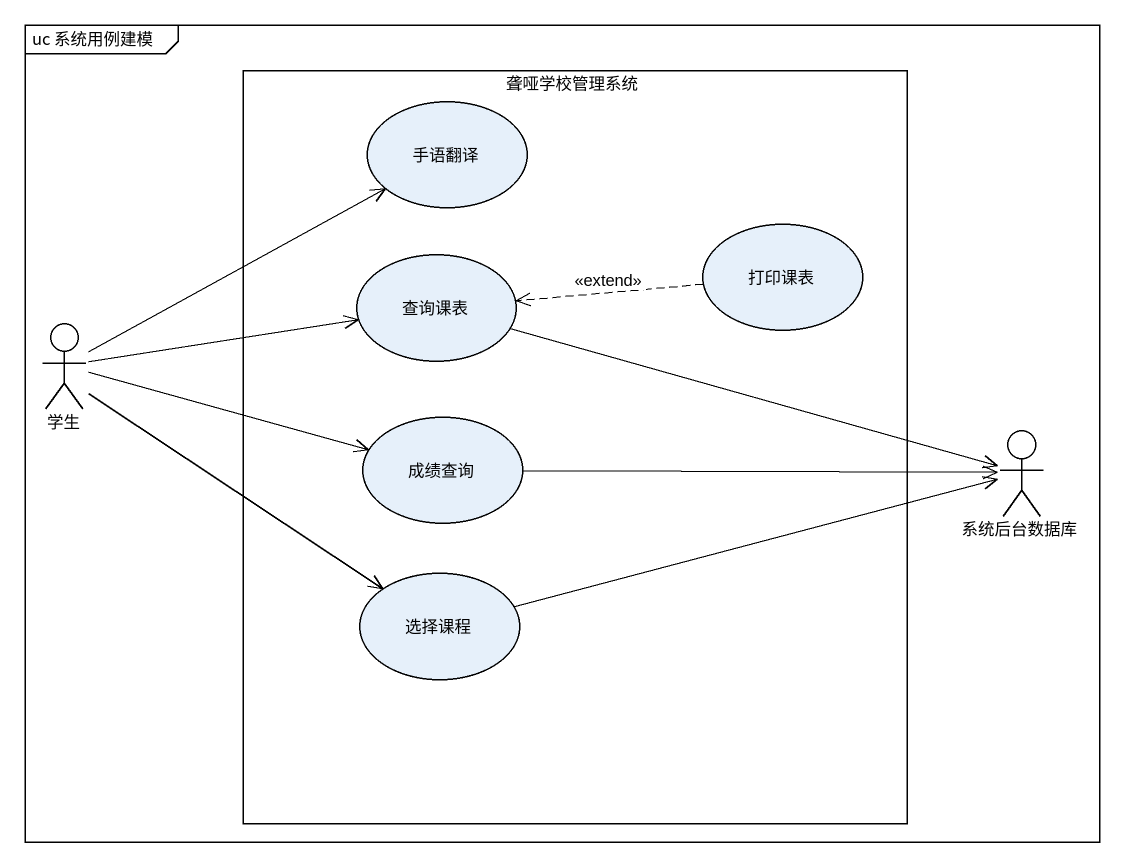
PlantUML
@startuml
mainframe uc 系统用例建模
rectangle 聋哑学校管理系统 {
  usecase 手语翻译
  usecase 打印课表
  usecase 查询课表
  usecase 成绩查询
  usecase 选择课程
}
actor 学生
actor 系统后台数据库
打印课表 .left.> 查询课表 : <<extend>>
学生 -up-> 手语翻译
学生 -right-> 查询课表
学生 -right-> 成绩查询
学生 --> 选择课程
系统后台数据库 <-left- 查询课表
系统后台数据库 <-left- 成绩查询
系统后台数据库 <-left- 选择课程
@enduml
